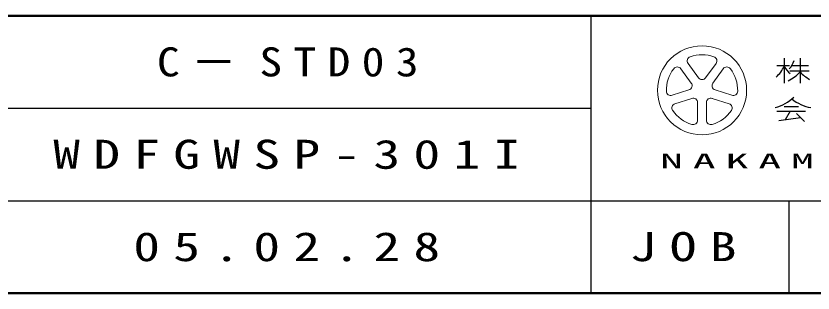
# Model space of a CAD drawing. Units: millimetres on the paper, scale 1:20. Extents: x -365 to 0, y -47 to 257.
# Drawn here: x -113.5 to -53.2, y 0 to 21 of the extents above; entities that cross this region are included whole.
import ezdxf

# ---------------------------------------------------------------- set-up
doc = ezdxf.new("R2010")
doc.units = ezdxf.units.MM
doc.layers.add('99', color=7, linetype='Continuous')
doc.layers.add('NAKAMURA図枠', color=7, linetype='Continuous', lineweight=13)
doc.styles.add('ＭＳ ゴシック', font='')
doc.styles.get('ＭＳ ゴシック').set_extended_font_data('MS Gothic')

msp = doc.modelspace()

# ---------------------------------------------------------------- linework, layer by layer
at = {"layer": 'NAKAMURA図枠', "lineweight": 50}
for p, q in [((-365, 21), (0, 21)), ((-365, 0), (0, 0))]:
    msp.add_line(p, q, dxfattribs=at)
at = {"layer": 'NAKAMURA図枠', "lineweight": 25}
for p, q in [((-70, 21), (-70, 0)), ((-55.361, 17.793), (-55.361, 15.903)), ((-54.146, 17.793), (-54.146, 15.903)), ((-55.901, 17.253), (-54.956, 17.253)), ((-54.769, 17.253), (-53.525, 17.253)), ((-54.915, 16.848), (-53.471, 16.848)), ((-182.5, 14), (-70, 14)), ((-55.361, 14.148), (-54.281, 14.148)), ((-55.901, 13.784), (-53.741, 13.784)), ((-55.765, 13.067), (-54.113, 13.304)), ((-54.899, 13.784), (-55.289, 13.136)), ((-54.416, 13.607), (-53.81, 13.001)), ((-237.5, 7), (0, 7)), ((-55, 7), (-55, 0))]:
    msp.add_line(p, q, dxfattribs=at)
at = {"layer": 'NAKAMURA図枠'}
for p, q in [((-62.39, 15.917), (-63.175, 16.997)), ((-62.629, 17.393), (-61.844, 16.313)), ((-61.298, 16.313), (-60.513, 17.393)), ((-59.967, 16.997), (-60.752, 15.917)), ((-63.828, 14.985), (-62.559, 15.397)), ((-60.583, 15.397), (-59.313, 14.985)), ((-62.35, 14.755), (-63.62, 14.343)), ((-59.522, 14.343), (-60.792, 14.755)), ((-61.908, 13.099), (-61.908, 14.434)), ((-61.233, 14.434), (-61.233, 13.099))]:
    msp.add_line(p, q, dxfattribs=at)
msp.add_circle((-61.571, 15.363), 3.375, dxfattribs=at)
for centre, radius, start, end in [((-62.356, 17.592), 0.338, 109.39847, 215.99997), ((-61.571, 15.363), 2.7, 70.60155, 109.39847), ((-60.786, 17.592), 0.338, 324, 70.60155), ((-61.571, 15.363), 2.7, 142.60154, 181.39846), ((-63.448, 16.798), 0.338, 35.99999, 142.60154), ((-59.694, 16.798), 0.338, 37.39846, 143.99995), ((-61.571, 15.363), 2.7, 358.60155, 37.39847), ((-61.571, 16.512), 0.338, 215.99998, 324), ((-62.663, 15.718), 0.338, 287.99998, 35.99999), ((-60.479, 15.718), 0.338, 143.99996, 251.99999), ((-63.933, 15.306), 0.338, 181.39848, 287.99997), ((-59.209, 15.306), 0.338, 252.00001, 358.60156), ((-62.246, 14.434), 0.338, 359.99997, 107.99999), ((-60.896, 14.434), 0.338, 71.99997, 179.99999), ((-63.516, 14.022), 0.338, 107.99999, 214.60154), ((-59.626, 14.022), 0.338, 325.39847, 71.99996), ((-61.571, 15.363), 2.7, 214.60156, 253.39848), ((-61.571, 15.363), 2.7, 286.60155, 325.39847), ((-62.246, 13.099), 0.338, 253.39847, 359.99997), ((-60.896, 13.099), 0.338, 179.99999, 286.60154)]:
    msp.add_arc(centre, radius, start, end, dxfattribs=at)
at = {"layer": 'NAKAMURA図枠', "lineweight": 25}
for centre, radius, start, end in [((-56.002, 18.047), 1.467, 313.72108, 343.54317), ((-57.466, 18.084), 2.285, 311.36185, 337.13638), ((-53.383, 18.427), 2.345, 212.50346, 230.00631), ((-56.374, 18.818), 3.034, 295.86917, 317.23867), ((-51.918, 18.818), 3.034, 222.76131, 240.10806), ((-56.898, 17.257), 3.32, 285.11261, 313.40619), ((-52.77, 17.194), 3.192, 231.17281, 259.75506)]:
    msp.add_arc(centre, radius, start, end, dxfattribs=at)

# ---------------------------------------------------------------- texts
at = {"layer": '99', "char_height": 2.199, "attachment_point": 5, "style": 'ＭＳ ゴシック'}
for s, insert in [('\\T1.5;\\W1.15;C－STD03', (-92.5, 17.5)), ('\\T1.5;\\W1.35;WDFGWSP-301I', (-92.5, 10.5)), ('\\T1.5;\\W1.35;05.02.28', (-92.5, 3.5))]:
    msp.add_mtext(s, dxfattribs=dict(at, insert=insert))
at = {"layer": 'NAKAMURA図枠', "attachment_point": 5, "style": 'ＭＳ ゴシック'}
for s, insert, char_height in [('\\T1.44;\\W2.3;NAKAMURA\\~MFG.CORPORATION', (-35, 10), 1.1), ('\\T1.5;\\W1.35;JOB', (-62.5, 3.5), 2.199)]:
    msp.add_mtext(s, dxfattribs=dict(at, insert=insert, char_height=char_height))

doc.saveas('drawing.dxf')
